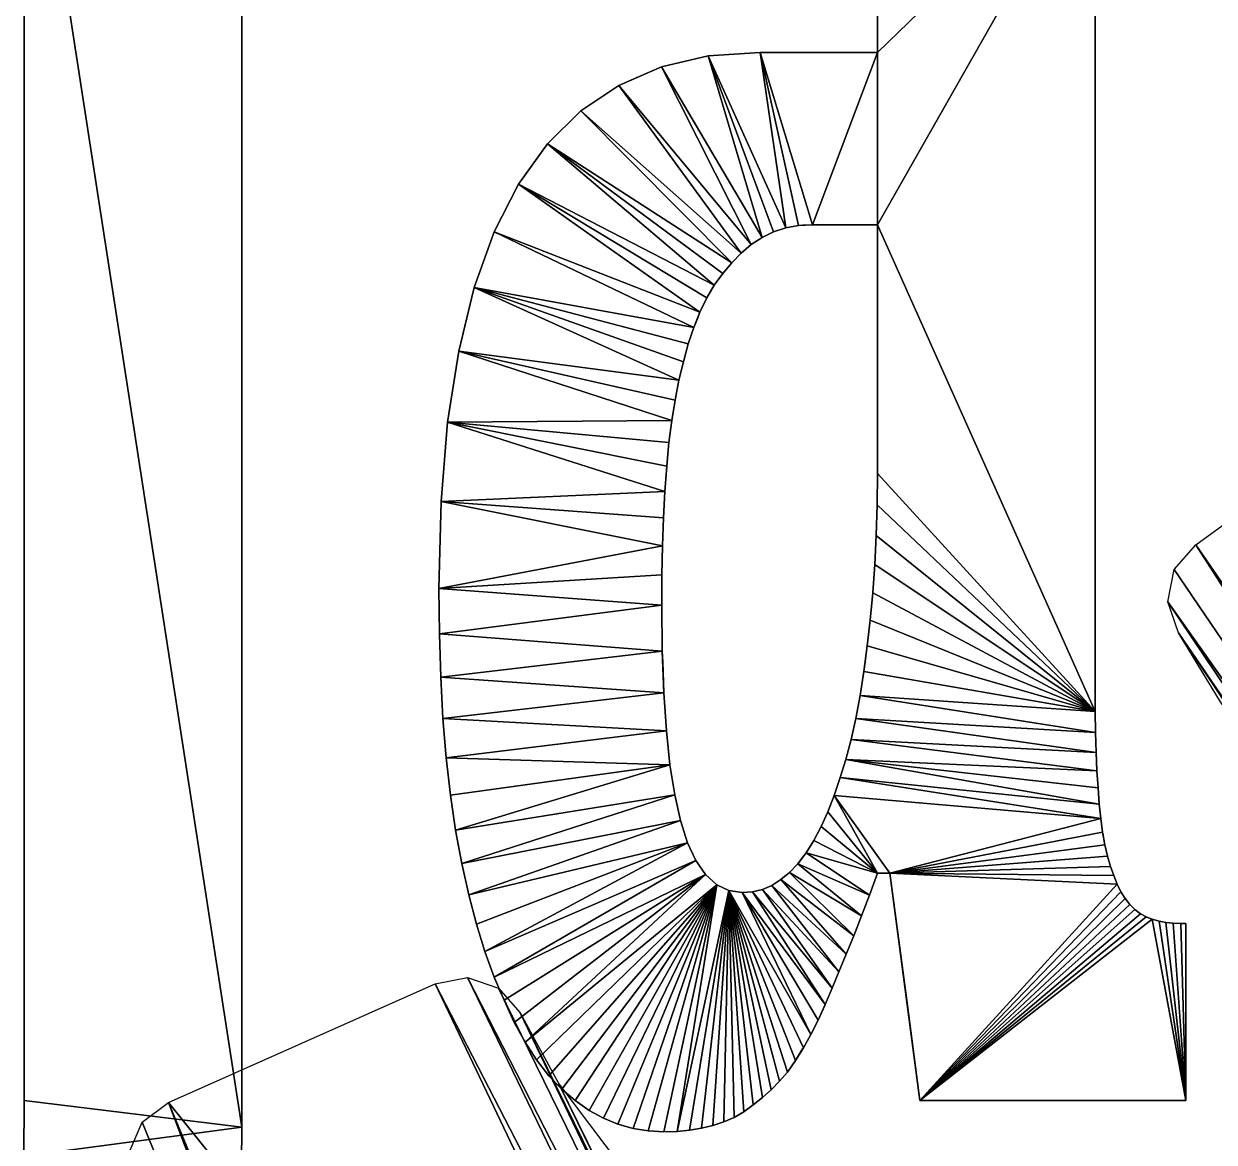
# Model space of a CAD drawing. Header units: inches. Extents: x 62 to 1153, y 3 to 780.
# Drawn here: x 101.636 to 105.18, y 13.421 to 16.751 of the extents above; entities that cross this region are included whole.
import ezdxf

# ---------------------------------------------------------------- set-up
doc = ezdxf.new("R2010")
doc.units = ezdxf.units.IN
doc.header["$MEASUREMENT"] = 0
doc.layers.add('Base', color=3, linetype='Continuous')
doc.layers.add('Main_Gear', color=4, linetype='Continuous')

msp = doc.modelspace()

# ---------------------------------------------------------------- linework, layer by layer
at = {"layer": 'Base'}
for points in [[(102.285, 18.8475, -43), (101.637, 17.6635, -43), (102.285, 13.4655, -43)], [(102.285, 13.4655, -43), (102.285, 13.4655, -44), (102.285, 18.8475, -43)], [(102.285, 18.8475, -44), (102.285, 18.8475, -43), (102.285, 13.4655, -44)], [(101.637, 13.5445, -43), (102.285, 13.4655, -43), (101.637, 17.6635, -43)], [(101.637, 17.6635, -44), (101.637, 13.5445, -43), (101.637, 17.6635, -43)], [(101.637, 17.6635, -44), (101.637, 13.5445, -44), (101.637, 13.5445, -43)], [(104.178, 17.3035, -43), (104.178, 16.6655, -43), (104.826, 17.2935, -43)], [(104.178, 17.3035, -44), (104.178, 16.6655, -44), (104.178, 16.6655, -43)], [(104.178, 16.6655, -43), (104.178, 17.3035, -43), (104.178, 17.3035, -44)], [(104.178, 16.1525, -43), (104.826, 17.2935, -43), (104.178, 16.6655, -43)], [(104.826, 17.2935, -43), (104.178, 16.1525, -43), (104.826, 14.7035, -43)], [(104.826, 17.2935, -44), (104.826, 17.2935, -43), (104.826, 14.7035, -44)], [(104.826, 14.7035, -43), (104.826, 14.7035, -44), (104.826, 17.2935, -43)], [(103.828, 16.6655, -43), (103.674, 16.6555, -43), (103.905, 16.1435, -43)], [(103.674, 16.6555, -44), (103.674, 16.6555, -43), (103.828, 16.6655, -43)], [(103.674, 16.6555, -44), (103.828, 16.6655, -43), (103.828, 16.6655, -44)], [(103.943, 16.1505, -43), (103.828, 16.6655, -43), (103.905, 16.1435, -43)], [(103.828, 16.6655, -43), (103.984, 16.1525, -43), (104.178, 16.6655, -43)], [(103.984, 16.1525, -43), (103.828, 16.6655, -43), (103.943, 16.1505, -43)], [(103.828, 16.6655, -44), (103.828, 16.6655, -43), (104.178, 16.6655, -44)], [(103.828, 16.6655, -43), (104.178, 16.6655, -43), (104.178, 16.6655, -44)], [(104.178, 16.1525, -43), (104.178, 16.6655, -43), (103.984, 16.1525, -43)], [(103.674, 16.6555, -43), (103.535, 16.6225, -43), (103.834, 16.1145, -43)], [(103.535, 16.6225, -44), (103.535, 16.6225, -43), (103.674, 16.6555, -43)], [(103.535, 16.6225, -44), (103.674, 16.6555, -43), (103.674, 16.6555, -44)], [(103.868, 16.1315, -43), (103.905, 16.1435, -43), (103.674, 16.6555, -43)], [(103.834, 16.1145, -43), (103.868, 16.1315, -43), (103.674, 16.6555, -43)], [(103.535, 16.6225, -43), (103.408, 16.5675, -43), (103.802, 16.0935, -43)], [(103.535, 16.6225, -43), (103.443, 16.5826, -44), (103.408, 16.5675, -43)], [(103.535, 16.6225, -43), (103.535, 16.6225, -44), (103.443, 16.5826, -44)], [(103.802, 16.0935, -43), (103.834, 16.1145, -43), (103.535, 16.6225, -43)], [(103.408, 16.5675, -43), (103.295, 16.4915, -43), (103.772, 16.0675, -43)], [(103.295, 16.4915, -44), (103.295, 16.4915, -43), (103.408, 16.5675, -43)], [(103.295, 16.4915, -44), (103.408, 16.5675, -43), (103.408, 16.5675, -44)], [(103.408, 16.5675, -44), (103.408, 16.5675, -43), (103.443, 16.5826, -44)], [(103.772, 16.0675, -43), (103.802, 16.0935, -43), (103.408, 16.5675, -43)], [(103.295, 16.4915, -43), (103.195, 16.3935, -43), (103.744, 16.0395, -43)], [(103.195, 16.3935, -44), (103.195, 16.3935, -43), (103.295, 16.4915, -43)], [(103.195, 16.3935, -44), (103.295, 16.4915, -43), (103.295, 16.4915, -44)], [(103.744, 16.0395, -43), (103.772, 16.0675, -43), (103.295, 16.4915, -43)], [(103.195, 16.3935, -43), (103.109, 16.2735, -43), (103.692, 15.9725, -43)], [(103.195, 16.3935, -44), (103.109, 16.2735, -44), (103.109, 16.2735, -43)], [(103.195, 16.3935, -44), (103.109, 16.2735, -43), (103.195, 16.3935, -43)], [(103.717, 16.0075, -43), (103.744, 16.0395, -43), (103.195, 16.3935, -43)], [(103.692, 15.9725, -43), (103.717, 16.0075, -43), (103.195, 16.3935, -43)], [(103.109, 16.2735, -43), (103.036, 16.1315, -43), (103.649, 15.8925, -43)], [(103.109, 16.2735, -44), (103.036, 16.1315, -44), (103.036, 16.1315, -43)], [(103.109, 16.2735, -44), (103.036, 16.1315, -43), (103.109, 16.2735, -43)], [(103.67, 15.9345, -43), (103.692, 15.9725, -43), (103.109, 16.2735, -43)], [(103.649, 15.8925, -43), (103.67, 15.9345, -43), (103.109, 16.2735, -43)], [(103.036, 16.1315, -43), (102.977, 15.9655, -43), (103.631, 15.8465, -43)], [(103.036, 16.1315, -44), (102.977, 15.9655, -44), (102.977, 15.9655, -43)], [(103.036, 16.1315, -44), (102.977, 15.9655, -43), (103.036, 16.1315, -43)], [(103.631, 15.8465, -43), (103.649, 15.8925, -43), (103.036, 16.1315, -43)], [(103.834, 16.1145, -44), (103.868, 16.1315, -44), (103.868, 16.1315, -43)], [(103.834, 16.1145, -44), (103.868, 16.1315, -43), (103.834, 16.1145, -43)], [(103.868, 16.1315, -44), (103.905, 16.1435, -44), (103.905, 16.1435, -43)], [(103.868, 16.1315, -44), (103.905, 16.1435, -43), (103.868, 16.1315, -43)], [(103.905, 16.1435, -44), (103.943, 16.1505, -44), (103.943, 16.1505, -43)], [(103.905, 16.1435, -44), (103.943, 16.1505, -43), (103.905, 16.1435, -43)], [(103.984, 16.1525, -43), (103.943, 16.1505, -43), (103.955, 16.1511, -44)], [(103.943, 16.1505, -44), (103.955, 16.1511, -44), (103.943, 16.1505, -43)], [(103.955, 16.1511, -44), (103.984, 16.1525, -44), (103.984, 16.1525, -43)], [(103.984, 16.1525, -44), (104.178, 16.1525, -44), (104.178, 16.1525, -43)], [(103.984, 16.1525, -44), (104.178, 16.1525, -43), (103.984, 16.1525, -43)], [(104.178, 15.4115, -43), (104.826, 14.7035, -43), (104.178, 16.1525, -43)], [(104.178, 16.1525, -44), (104.178, 15.4115, -44), (104.178, 15.4115, -43)], [(104.178, 16.1525, -44), (104.178, 15.4115, -43), (104.178, 16.1525, -43)], [(103.772, 16.0675, -44), (103.802, 16.0935, -44), (103.802, 16.0935, -43)], [(103.772, 16.0675, -44), (103.802, 16.0935, -43), (103.772, 16.0675, -43)], [(103.802, 16.0935, -44), (103.834, 16.1145, -44), (103.834, 16.1145, -43)], [(103.802, 16.0935, -44), (103.834, 16.1145, -43), (103.802, 16.0935, -43)], [(103.744, 16.0395, -44), (103.772, 16.0675, -44), (103.772, 16.0675, -43)], [(103.744, 16.0395, -44), (103.772, 16.0675, -43), (103.744, 16.0395, -43)], [(103.744, 16.0395, -44), (103.744, 16.0395, -43), (103.717, 16.0075, -43)], [(103.744, 16.0395, -44), (103.717, 16.0075, -43), (103.717, 16.0075, -44)], [(103.717, 16.0075, -44), (103.717, 16.0075, -43), (103.692, 15.9725, -43)], [(103.717, 16.0075, -44), (103.692, 15.9725, -43), (103.692, 15.9725, -44)], [(102.977, 15.9655, -43), (102.931, 15.7765, -43), (103.586, 15.6895, -43)], [(102.9551, 15.8755, -44), (102.931, 15.7765, -43), (102.977, 15.9655, -43)], [(102.977, 15.9655, -44), (102.9551, 15.8755, -44), (102.977, 15.9655, -43)], [(103.614, 15.7975, -43), (103.631, 15.8465, -43), (102.977, 15.9655, -43)], [(103.6, 15.7445, -43), (103.614, 15.7975, -43), (102.977, 15.9655, -43)], [(103.586, 15.6895, -43), (103.6, 15.7445, -43), (102.977, 15.9655, -43)], [(103.692, 15.9725, -44), (103.692, 15.9725, -43), (103.67, 15.9345, -43)], [(103.692, 15.9725, -44), (103.67, 15.9345, -43), (103.67, 15.9345, -44)], [(103.67, 15.9345, -44), (103.67, 15.9345, -43), (103.649, 15.8925, -43)], [(103.67, 15.9345, -44), (103.649, 15.8925, -43), (103.649, 15.8925, -44)], [(103.649, 15.8925, -43), (103.631, 15.8465, -43), (103.6424, 15.8755, -44)], [(103.649, 15.8925, -44), (103.649, 15.8925, -43), (103.6424, 15.8755, -44)], [(102.9551, 15.8755, -44), (102.931, 15.7765, -44), (102.931, 15.7765, -43)], [(103.631, 15.8465, -44), (103.631, 15.8465, -43), (103.614, 15.7975, -43)], [(103.631, 15.8465, -44), (103.614, 15.7975, -43), (103.614, 15.7975, -44)], [(103.631, 15.8465, -44), (103.6424, 15.8755, -44), (103.631, 15.8465, -43)], [(102.931, 15.7765, -43), (102.898, 15.5645, -43), (103.565, 15.5695, -43)], [(102.931, 15.7765, -44), (102.898, 15.5645, -44), (102.898, 15.5645, -43)], [(102.931, 15.7765, -44), (102.898, 15.5645, -43), (102.931, 15.7765, -43)], [(103.565, 15.5695, -43), (103.575, 15.6305, -43), (102.931, 15.7765, -43)], [(103.575, 15.6305, -43), (103.586, 15.6895, -43), (102.931, 15.7765, -43)], [(103.614, 15.7975, -44), (103.614, 15.7975, -43), (103.6, 15.7445, -43)], [(103.614, 15.7975, -44), (103.6, 15.7445, -43), (103.6, 15.7445, -44)], [(103.6, 15.7445, -44), (103.6, 15.7445, -43), (103.586, 15.6895, -43)], [(103.6, 15.7445, -44), (103.586, 15.6895, -43), (103.586, 15.6895, -44)], [(103.586, 15.6895, -44), (103.586, 15.6895, -43), (103.575, 15.6305, -43)], [(103.586, 15.6895, -44), (103.575, 15.6305, -43), (103.575, 15.6305, -44)], [(103.575, 15.6305, -44), (103.575, 15.6305, -43), (103.565, 15.5695, -43)], [(103.575, 15.6305, -44), (103.565, 15.5695, -43), (103.565, 15.5695, -44)], [(102.898, 15.5645, -43), (102.879, 15.3285, -43), (103.545, 15.3585, -43)], [(102.898, 15.5645, -44), (102.879, 15.3285, -44), (102.879, 15.3285, -43)], [(102.898, 15.5645, -44), (102.879, 15.3285, -43), (102.898, 15.5645, -43)], [(103.557, 15.5045, -43), (103.565, 15.5695, -43), (102.898, 15.5645, -43)], [(103.551, 15.4335, -43), (103.557, 15.5045, -43), (102.898, 15.5645, -43)], [(103.545, 15.3585, -43), (103.551, 15.4335, -43), (102.898, 15.5645, -43)], [(103.565, 15.5695, -44), (103.565, 15.5695, -43), (103.557, 15.5045, -43)], [(103.565, 15.5695, -44), (103.557, 15.5045, -43), (103.557, 15.5045, -44)], [(103.557, 15.5045, -44), (103.557, 15.5045, -43), (103.551, 15.4335, -43)], [(103.557, 15.5045, -44), (103.551, 15.4335, -43), (103.551, 15.4335, -44)], [(103.551, 15.4335, -44), (103.551, 15.4335, -43), (103.545, 15.3585, -43)], [(103.551, 15.4335, -44), (103.545, 15.3585, -43), (103.545, 15.3585, -44)], [(104.177, 15.3185, -43), (104.826, 14.7035, -43), (104.178, 15.4115, -43)], [(104.178, 15.4115, -44), (104.177, 15.3185, -44), (104.177, 15.3185, -43)], [(104.178, 15.4115, -44), (104.177, 15.3185, -43), (104.178, 15.4115, -43)], [(103.541, 15.2795, -43), (103.545, 15.3585, -43), (102.879, 15.3285, -43)], [(103.545, 15.3585, -44), (103.545, 15.3585, -43), (103.541, 15.2795, -43)], [(103.545, 15.3585, -44), (103.541, 15.2795, -43), (103.541, 15.2795, -44)], [(102.879, 15.3285, -43), (102.872, 15.0695, -43), (103.538, 15.1965, -43)], [(102.879, 15.3285, -44), (102.872, 15.0695, -44), (102.872, 15.0695, -43)], [(102.879, 15.3285, -44), (102.872, 15.0695, -43), (102.879, 15.3285, -43)], [(103.538, 15.1965, -43), (103.541, 15.2795, -43), (102.879, 15.3285, -43)], [(104.177, 15.3185, -43), (104.174, 15.2275, -43), (104.826, 14.7035, -43)], [(104.177, 15.3185, -44), (104.174, 15.2275, -44), (104.174, 15.2275, -43)], [(104.177, 15.3185, -44), (104.174, 15.2275, -43), (104.177, 15.3185, -43)], [(103.541, 15.2795, -44), (103.541, 15.2795, -43), (103.538, 15.1965, -43)], [(103.541, 15.2795, -44), (103.538, 15.1965, -43), (103.538, 15.1965, -44)], [(104.174, 15.2275, -43), (104.17, 15.1405, -43), (104.826, 14.7035, -43)], [(104.174, 15.2275, -44), (104.17, 15.1405, -44), (104.17, 15.1405, -43)], [(104.174, 15.2275, -44), (104.17, 15.1405, -43), (104.174, 15.2275, -43)], [(103.536, 15.1105, -43), (103.538, 15.1965, -43), (102.872, 15.0695, -43)], [(103.538, 15.1965, -44), (103.538, 15.1965, -43), (103.536, 15.1105, -43)], [(103.538, 15.1965, -44), (103.536, 15.1105, -43), (103.536, 15.1105, -44)], [(104.17, 15.1405, -43), (104.164, 15.0565, -43), (104.826, 14.7035, -43)], [(104.17, 15.1405, -44), (104.164, 15.0565, -44), (104.164, 15.0565, -43)], [(104.17, 15.1405, -44), (104.164, 15.0565, -43), (104.17, 15.1405, -43)], [(103.536, 15.0195, -43), (103.536, 15.1105, -43), (102.872, 15.0695, -43)], [(103.536, 15.1105, -43), (103.536, 15.0195, -43), (103.536, 15.0195, -44)], [(103.536, 15.1105, -43), (103.536, 15.0195, -44), (103.536, 15.1105, -44)], [(102.872, 15.0695, -43), (102.874, 14.9345, -43), (103.536, 15.0195, -43)], [(102.872, 15.0695, -44), (102.874, 14.9345, -44), (102.874, 14.9345, -43)], [(102.872, 15.0695, -44), (102.874, 14.9345, -43), (102.872, 15.0695, -43)], [(104.164, 15.0565, -43), (104.156, 14.9755, -43), (104.826, 14.7035, -43)], [(104.164, 15.0565, -44), (104.156, 14.9755, -44), (104.156, 14.9755, -43)], [(104.164, 15.0565, -44), (104.156, 14.9755, -43), (104.164, 15.0565, -43)], [(103.537, 14.8825, -43), (103.536, 15.0195, -43), (102.874, 14.9345, -43)], [(103.536, 15.0195, -44), (103.536, 15.0195, -43), (103.537, 14.8825, -43)], [(103.536, 15.0195, -44), (103.537, 14.8825, -43), (103.537, 14.8825, -44)], [(104.156, 14.9755, -43), (104.147, 14.8985, -43), (104.826, 14.7035, -43)], [(104.156, 14.9755, -44), (104.147, 14.8985, -44), (104.147, 14.8985, -43)], [(104.156, 14.9755, -44), (104.147, 14.8985, -43), (104.156, 14.9755, -43)], [(102.874, 14.9345, -43), (102.878, 14.8055, -43), (103.537, 14.8825, -43)], [(102.874, 14.9345, -44), (102.878, 14.8055, -44), (102.878, 14.8055, -43)], [(102.874, 14.9345, -44), (102.878, 14.8055, -43), (102.874, 14.9345, -43)], [(104.147, 14.8985, -43), (104.137, 14.8225, -43), (104.826, 14.7035, -43)], [(104.137, 14.8225, -43), (104.147, 14.8985, -43), (104.1408, 14.8515, -44)], [(104.147, 14.8985, -44), (104.1408, 14.8515, -44), (104.147, 14.8985, -43)], [(103.542, 14.7585, -43), (103.537, 14.8825, -43), (102.878, 14.8055, -43)], [(103.537, 14.8825, -44), (103.537, 14.8825, -43), (103.5383, 14.8515, -44)], [(103.537, 14.8825, -43), (103.542, 14.7585, -43), (103.5383, 14.8515, -44)], [(103.542, 14.7585, -44), (103.5383, 14.8515, -44), (103.542, 14.7585, -43)], [(104.1408, 14.8515, -44), (104.137, 14.8225, -44), (104.137, 14.8225, -43)], [(104.137, 14.8225, -43), (104.126, 14.7505, -43), (104.826, 14.7035, -43)], [(104.137, 14.8225, -44), (104.126, 14.7505, -44), (104.126, 14.7505, -43)], [(104.137, 14.8225, -44), (104.126, 14.7505, -43), (104.137, 14.8225, -43)], [(102.884, 14.6825, -43), (103.542, 14.7585, -43), (102.878, 14.8055, -43)], [(102.878, 14.8055, -44), (102.884, 14.6825, -44), (102.884, 14.6825, -43)], [(102.878, 14.8055, -44), (102.884, 14.6825, -43), (102.878, 14.8055, -43)], [(103.542, 14.7585, -43), (102.884, 14.6825, -43), (103.55, 14.6455, -43)], [(103.542, 14.7585, -44), (103.542, 14.7585, -43), (103.55, 14.6455, -43)], [(103.542, 14.7585, -44), (103.55, 14.6455, -43), (103.55, 14.6455, -44)], [(104.126, 14.7505, -43), (104.113, 14.6825, -43), (104.827, 14.6405, -43)], [(104.126, 14.7505, -44), (104.113, 14.6825, -44), (104.113, 14.6825, -43)], [(104.126, 14.7505, -44), (104.113, 14.6825, -43), (104.126, 14.7505, -43)], [(104.827, 14.6405, -43), (104.826, 14.7035, -43), (104.126, 14.7505, -43)], [(102.894, 14.5655, -43), (103.55, 14.6455, -43), (102.884, 14.6825, -43)], [(102.884, 14.6825, -44), (102.894, 14.5655, -44), (102.894, 14.5655, -43)], [(102.884, 14.6825, -44), (102.894, 14.5655, -43), (102.884, 14.6825, -43)], [(104.113, 14.6825, -43), (104.099, 14.6195, -43), (104.829, 14.5815, -43)], [(104.113, 14.6825, -44), (104.099, 14.6195, -44), (104.099, 14.6195, -43)], [(104.113, 14.6825, -44), (104.099, 14.6195, -43), (104.113, 14.6825, -43)], [(104.829, 14.5815, -43), (104.827, 14.6405, -43), (104.113, 14.6825, -43)], [(104.826, 14.7035, -44), (104.826, 14.7035, -43), (104.827, 14.6405, -43)], [(104.826, 14.7035, -44), (104.827, 14.6405, -43), (104.827, 14.6405, -44)], [(103.55, 14.6455, -43), (102.894, 14.5655, -43), (103.56, 14.5445, -43)], [(103.55, 14.6455, -44), (103.55, 14.6455, -43), (103.56, 14.5445, -43)], [(103.55, 14.6455, -44), (103.56, 14.5445, -43), (103.56, 14.5445, -44)], [(104.827, 14.6405, -44), (104.827, 14.6405, -43), (104.829, 14.5815, -43)], [(104.827, 14.6405, -44), (104.829, 14.5815, -43), (104.829, 14.5815, -44)], [(104.099, 14.6195, -43), (104.084, 14.5605, -43), (104.831, 14.5265, -43)], [(104.099, 14.6195, -44), (104.084, 14.5605, -44), (104.084, 14.5605, -43)], [(104.099, 14.6195, -44), (104.084, 14.5605, -43), (104.099, 14.6195, -43)], [(104.831, 14.5265, -43), (104.829, 14.5815, -43), (104.099, 14.6195, -43)], [(104.831, 14.5265, -43), (104.8299, 14.5576, -44), (104.829, 14.5815, -43)], [(104.829, 14.5815, -44), (104.829, 14.5815, -43), (104.8299, 14.5576, -44)], [(102.906, 14.4545, -43), (103.56, 14.5445, -43), (102.894, 14.5655, -43)], [(102.894, 14.5655, -44), (102.906, 14.4545, -44), (102.906, 14.4545, -43)], [(102.894, 14.5655, -44), (102.906, 14.4545, -43), (102.894, 14.5655, -43)], [(102.921, 14.3495, -43), (103.56, 14.5445, -43), (102.906, 14.4545, -43)], [(103.574, 14.4555, -43), (103.56, 14.5445, -43), (102.921, 14.3495, -43)], [(103.56, 14.5445, -44), (103.56, 14.5445, -43), (103.574, 14.4555, -43)], [(103.56, 14.5445, -44), (103.574, 14.4555, -43), (103.574, 14.4555, -44)], [(104.084, 14.5605, -43), (104.067, 14.5065, -43), (104.838, 14.4275, -43)], [(104.084, 14.5605, -44), (104.067, 14.5065, -44), (104.067, 14.5065, -43)], [(104.084, 14.5605, -44), (104.067, 14.5065, -43), (104.084, 14.5605, -43)], [(104.835, 14.4755, -43), (104.831, 14.5265, -43), (104.084, 14.5605, -43)], [(104.838, 14.4275, -43), (104.835, 14.4755, -43), (104.084, 14.5605, -43)], [(104.831, 14.5265, -43), (104.831, 14.5265, -44), (104.8299, 14.5576, -44)], [(104.067, 14.5065, -43), (104.049, 14.4535, -43), (104.843, 14.3845, -43)], [(104.067, 14.5065, -44), (104.049, 14.4535, -44), (104.049, 14.4535, -43)], [(104.067, 14.5065, -44), (104.049, 14.4535, -43), (104.067, 14.5065, -43)], [(104.843, 14.3845, -43), (104.838, 14.4275, -43), (104.067, 14.5065, -43)], [(104.831, 14.5265, -44), (104.831, 14.5265, -43), (104.835, 14.4755, -43)], [(104.831, 14.5265, -44), (104.835, 14.4755, -43), (104.835, 14.4755, -44)], [(104.835, 14.4755, -44), (104.835, 14.4755, -43), (104.838, 14.4275, -43)], [(104.835, 14.4755, -44), (104.838, 14.4275, -43), (104.838, 14.4275, -44)], [(102.906, 14.4545, -44), (102.921, 14.3495, -44), (102.921, 14.3495, -43)], [(102.906, 14.4545, -44), (102.921, 14.3495, -43), (102.906, 14.4545, -43)], [(102.921, 14.3495, -43), (102.94, 14.2505, -43), (103.574, 14.4555, -43)], [(103.591, 14.3785, -43), (103.574, 14.4555, -43), (102.94, 14.2505, -43)], [(103.574, 14.4555, -44), (103.574, 14.4555, -43), (103.591, 14.3785, -43)], [(103.574, 14.4555, -44), (103.591, 14.3785, -43), (103.591, 14.3785, -44)], [(104.049, 14.4535, -43), (104.03, 14.4045, -43), (104.178, 14.2215, -43)], [(104.049, 14.4535, -44), (104.03, 14.4045, -44), (104.03, 14.4045, -43)], [(104.049, 14.4535, -44), (104.03, 14.4045, -43), (104.049, 14.4535, -43)], [(104.178, 14.2215, -43), (104.215, 14.2215, -43), (104.049, 14.4535, -43)], [(104.049, 14.4535, -43), (104.215, 14.2215, -43), (104.843, 14.3845, -43)], [(104.838, 14.4275, -44), (104.838, 14.4275, -43), (104.843, 14.3845, -43)], [(104.838, 14.4275, -44), (104.843, 14.3845, -43), (104.843, 14.3845, -44)], [(104.03, 14.4045, -43), (104.01, 14.3605, -43), (104.178, 14.2215, -43)], [(104.03, 14.4045, -44), (104.01, 14.3605, -44), (104.01, 14.3605, -43)], [(104.03, 14.4045, -44), (104.01, 14.3605, -43), (104.03, 14.4045, -43)], [(102.94, 14.2505, -43), (102.961, 14.1575, -43), (103.591, 14.3785, -43)], [(103.612, 14.3125, -43), (103.591, 14.3785, -43), (102.961, 14.1575, -43)], [(103.591, 14.3785, -43), (103.612, 14.3125, -43), (103.612, 14.3125, -44)], [(103.591, 14.3785, -43), (103.612, 14.3125, -44), (103.591, 14.3785, -44)], [(104.01, 14.3605, -43), (103.988, 14.3195, -43), (104.178, 14.2215, -43)], [(103.9988, 14.3395, -44), (103.988, 14.3195, -43), (104.01, 14.3605, -43)], [(104.01, 14.3605, -44), (103.9988, 14.3395, -44), (104.01, 14.3605, -43)], [(104.848, 14.3435, -43), (104.843, 14.3845, -43), (104.215, 14.2215, -43)], [(104.843, 14.3845, -44), (104.843, 14.3845, -43), (104.848, 14.3435, -43)], [(104.843, 14.3845, -44), (104.848, 14.3435, -43), (104.848, 14.3435, -44)], [(102.921, 14.3495, -44), (102.931, 14.2974, -44), (102.921, 14.3495, -43)], [(102.931, 14.2974, -44), (102.94, 14.2505, -43), (102.921, 14.3495, -43)], [(103.988, 14.3195, -43), (103.965, 14.2825, -43), (104.178, 14.2215, -43)], [(103.988, 14.3195, -44), (103.965, 14.2825, -44), (103.965, 14.2825, -43)], [(103.988, 14.3195, -44), (103.965, 14.2825, -43), (103.988, 14.3195, -43)], [(103.9988, 14.3395, -44), (103.988, 14.3195, -44), (103.988, 14.3195, -43)], [(104.855, 14.3065, -43), (104.848, 14.3435, -43), (104.215, 14.2215, -43)], [(104.848, 14.3435, -44), (104.848, 14.3435, -43), (104.8488, 14.3395, -44)], [(104.848, 14.3435, -43), (104.855, 14.3065, -43), (104.8488, 14.3395, -44)], [(104.855, 14.3065, -44), (104.8488, 14.3395, -44), (104.855, 14.3065, -43)], [(102.931, 14.2974, -44), (102.94, 14.2505, -44), (102.94, 14.2505, -43)], [(102.961, 14.1575, -43), (102.984, 14.0695, -43), (103.612, 14.3125, -43)], [(102.984, 14.0695, -43), (103.009, 13.9885, -43), (103.612, 14.3125, -43)], [(103.637, 14.2595, -43), (103.612, 14.3125, -43), (103.009, 13.9885, -43)], [(103.612, 14.3125, -44), (103.612, 14.3125, -43), (103.637, 14.2595, -43)], [(103.612, 14.3125, -44), (103.637, 14.2595, -43), (103.637, 14.2595, -44)], [(104.863, 14.2725, -43), (104.855, 14.3065, -43), (104.215, 14.2215, -43)], [(104.855, 14.3065, -44), (104.855, 14.3065, -43), (104.863, 14.2725, -43)], [(104.855, 14.3065, -44), (104.863, 14.2725, -43), (104.863, 14.2725, -44)], [(102.94, 14.2505, -44), (102.961, 14.1575, -44), (102.961, 14.1575, -43)], [(102.94, 14.2505, -44), (102.961, 14.1575, -43), (102.94, 14.2505, -43)], [(103.009, 13.9885, -43), (103.036, 13.9125, -43), (103.637, 14.2595, -43)], [(103.666, 14.2175, -43), (103.637, 14.2595, -43), (103.036, 13.9125, -43)], [(103.637, 14.2595, -44), (103.637, 14.2595, -43), (103.666, 14.2175, -43)], [(103.637, 14.2595, -44), (103.666, 14.2175, -43), (103.666, 14.2175, -44)], [(103.941, 14.2495, -43), (103.916, 14.2235, -43), (104.13, 14.0945, -43)], [(103.941, 14.2495, -44), (103.916, 14.2235, -44), (103.916, 14.2235, -43)], [(103.941, 14.2495, -44), (103.916, 14.2235, -43), (103.941, 14.2495, -43)], [(103.965, 14.2825, -43), (103.941, 14.2495, -43), (104.154, 14.1565, -43)], [(103.941, 14.2495, -43), (103.965, 14.2825, -43), (103.955, 14.2687, -44)], [(103.955, 14.2687, -44), (103.941, 14.2495, -44), (103.941, 14.2495, -43)], [(104.13, 14.0945, -43), (104.154, 14.1565, -43), (103.941, 14.2495, -43)], [(103.965, 14.2825, -44), (103.955, 14.2687, -44), (103.965, 14.2825, -43)], [(104.154, 14.1565, -43), (104.178, 14.2215, -43), (103.965, 14.2825, -43)], [(104.872, 14.2415, -43), (104.863, 14.2725, -43), (104.215, 14.2215, -43)], [(104.863, 14.2725, -44), (104.863, 14.2725, -43), (104.872, 14.2415, -43)], [(104.863, 14.2725, -44), (104.872, 14.2415, -43), (104.872, 14.2415, -44)], [(103.036, 13.9125, -43), (103.066, 13.8435, -43), (103.666, 14.2175, -43)], [(103.066, 13.8435, -43), (103.096, 13.7775, -43), (103.666, 14.2175, -43)], [(103.096, 13.7775, -43), (103.129, 13.7185, -43), (103.666, 14.2175, -43)], [(103.699, 14.1875, -43), (103.666, 14.2175, -43), (103.129, 13.7185, -43)], [(103.666, 14.2175, -44), (103.666, 14.2175, -43), (103.699, 14.1875, -43)], [(103.666, 14.2175, -44), (103.699, 14.1875, -43), (103.699, 14.1875, -44)], [(103.916, 14.2235, -43), (103.89, 14.2025, -43), (104.107, 14.0355, -43)], [(103.89, 14.2025, -44), (103.89, 14.2025, -43), (103.916, 14.2235, -43)], [(103.89, 14.2025, -44), (103.916, 14.2235, -43), (103.916, 14.2235, -44)], [(104.107, 14.0355, -43), (104.13, 14.0945, -43), (103.916, 14.2235, -43)], [(104.178, 14.2215, -44), (104.178, 14.2215, -43), (104.154, 14.1565, -43)], [(104.178, 14.2215, -44), (104.154, 14.1565, -43), (104.154, 14.1565, -44)], [(104.178, 14.2215, -44), (104.215, 14.2215, -44), (104.215, 14.2215, -43)], [(104.178, 14.2215, -43), (104.178, 14.2215, -44), (104.215, 14.2215, -43)], [(104.881, 14.2145, -43), (104.872, 14.2415, -43), (104.215, 14.2215, -43)], [(104.891, 14.1895, -43), (104.881, 14.2145, -43), (104.215, 14.2215, -43)], [(104.215, 14.2215, -43), (104.304, 13.5445, -43), (104.891, 14.1895, -43)], [(104.215, 14.2215, -44), (104.2668, 13.8275, -44), (104.215, 14.2215, -43)], [(104.2668, 13.8275, -44), (104.304, 13.5445, -43), (104.215, 14.2215, -43)], [(104.872, 14.2415, -44), (104.872, 14.2415, -43), (104.881, 14.2145, -43)], [(104.872, 14.2415, -44), (104.881, 14.2145, -43), (104.881, 14.2145, -44)], [(104.881, 14.2145, -44), (104.881, 14.2145, -43), (104.891, 14.1895, -43)], [(104.881, 14.2145, -44), (104.891, 14.1895, -43), (104.891, 14.1895, -44)], [(103.129, 13.7185, -43), (103.163, 13.6655, -43), (103.699, 14.1875, -43)], [(103.163, 13.6655, -43), (103.199, 13.6185, -43), (103.699, 14.1875, -43)], [(103.238, 13.5785, -43), (103.699, 14.1875, -43), (103.199, 13.6185, -43)], [(103.278, 13.5445, -43), (103.699, 14.1875, -43), (103.238, 13.5785, -43)], [(103.319, 13.5155, -43), (103.699, 14.1875, -43), (103.278, 13.5445, -43)], [(103.362, 13.4925, -43), (103.699, 14.1875, -43), (103.319, 13.5155, -43)], [(103.405, 13.4745, -43), (103.699, 14.1875, -43), (103.362, 13.4925, -43)], [(103.45, 13.4615, -43), (103.699, 14.1875, -43), (103.405, 13.4745, -43)], [(103.495, 13.4545, -43), (103.699, 14.1875, -43), (103.45, 13.4615, -43)], [(103.542, 13.4515, -43), (103.699, 14.1875, -43), (103.495, 13.4545, -43)], [(103.581, 13.4525, -43), (103.699, 14.1875, -43), (103.542, 13.4515, -43)], [(103.699, 14.1875, -43), (103.581, 13.4525, -43), (103.735, 14.1705, -43)], [(103.699, 14.1875, -44), (103.699, 14.1875, -43), (103.735, 14.1705, -43)], [(103.699, 14.1875, -44), (103.735, 14.1705, -43), (103.735, 14.1705, -44)], [(103.863, 14.1855, -43), (103.835, 14.1735, -43), (104.063, 13.9285, -43)], [(103.835, 14.1735, -44), (103.835, 14.1735, -43), (103.863, 14.1855, -43)], [(103.835, 14.1735, -44), (103.863, 14.1855, -43), (103.863, 14.1855, -44)], [(103.89, 14.2025, -43), (103.863, 14.1855, -43), (104.085, 13.9805, -43)], [(103.863, 14.1855, -44), (103.863, 14.1855, -43), (103.89, 14.2025, -43)], [(103.863, 14.1855, -44), (103.89, 14.2025, -43), (103.89, 14.2025, -44)], [(104.063, 13.9285, -43), (104.085, 13.9805, -43), (103.863, 14.1855, -43)], [(104.085, 13.9805, -43), (104.107, 14.0355, -43), (103.89, 14.2025, -43)], [(104.902, 14.1665, -43), (104.891, 14.1895, -43), (104.304, 13.5445, -43)], [(104.891, 14.1895, -44), (104.891, 14.1895, -43), (104.902, 14.1665, -43)], [(104.891, 14.1895, -44), (104.902, 14.1665, -43), (104.902, 14.1665, -44)], [(102.961, 14.1575, -44), (102.984, 14.0695, -44), (102.984, 14.0695, -43)], [(102.961, 14.1575, -44), (102.984, 14.0695, -43), (102.961, 14.1575, -43)], [(103.618, 13.4565, -43), (103.735, 14.1705, -43), (103.581, 13.4525, -43)], [(103.654, 13.4625, -43), (103.735, 14.1705, -43), (103.618, 13.4565, -43)], [(103.688, 13.4705, -43), (103.735, 14.1705, -43), (103.654, 13.4625, -43)], [(103.72, 13.4815, -43), (103.735, 14.1705, -43), (103.688, 13.4705, -43)], [(103.751, 13.4945, -43), (103.735, 14.1705, -43), (103.72, 13.4815, -43)], [(103.808, 13.5315, -43), (103.835, 13.5535, -43), (103.735, 14.1705, -43)], [(103.751, 13.4945, -43), (103.78, 13.5115, -43), (103.735, 14.1705, -43)], [(103.78, 13.5115, -43), (103.808, 13.5315, -43), (103.735, 14.1705, -43)], [(103.835, 13.5535, -43), (103.861, 13.5765, -43), (103.735, 14.1705, -43)], [(103.861, 13.5765, -43), (103.886, 13.6025, -43), (103.735, 14.1705, -43)], [(103.886, 13.6025, -43), (103.91, 13.6295, -43), (103.735, 14.1705, -43)], [(103.91, 13.6295, -43), (103.934, 13.6645, -43), (103.735, 14.1705, -43)], [(103.934, 13.6645, -43), (103.957, 13.7015, -43), (103.735, 14.1705, -43)], [(103.775, 14.1645, -43), (103.735, 14.1705, -43), (103.979, 13.7415, -43)], [(103.957, 13.7015, -43), (103.979, 13.7415, -43), (103.735, 14.1705, -43)], [(103.735, 14.1705, -44), (103.735, 14.1705, -43), (103.775, 14.1645, -43)], [(103.735, 14.1705, -44), (103.775, 14.1645, -43), (103.775, 14.1645, -44)], [(103.806, 14.1665, -43), (103.775, 14.1645, -43), (104.022, 13.8305, -43)], [(103.775, 14.1645, -44), (103.775, 14.1645, -43), (103.806, 14.1665, -43)], [(103.775, 14.1645, -44), (103.806, 14.1665, -43), (103.806, 14.1665, -44)], [(104.001, 13.7845, -43), (104.022, 13.8305, -43), (103.775, 14.1645, -43)], [(103.979, 13.7415, -43), (104.001, 13.7845, -43), (103.775, 14.1645, -43)], [(103.835, 14.1735, -43), (103.806, 14.1665, -43), (104.043, 13.8795, -43)], [(103.806, 14.1665, -44), (103.806, 14.1665, -43), (103.835, 14.1735, -43)], [(103.806, 14.1665, -44), (103.835, 14.1735, -43), (103.835, 14.1735, -44)], [(104.022, 13.8305, -43), (104.043, 13.8795, -43), (103.806, 14.1665, -43)], [(104.043, 13.8795, -43), (104.063, 13.9285, -43), (103.835, 14.1735, -43)], [(104.154, 14.1565, -44), (104.154, 14.1565, -43), (104.13, 14.0945, -43)], [(104.154, 14.1565, -44), (104.13, 14.0945, -43), (104.13, 14.0945, -44)], [(104.915, 14.1465, -43), (104.902, 14.1665, -43), (104.304, 13.5445, -43)], [(104.929, 14.1285, -43), (104.915, 14.1465, -43), (104.304, 13.5445, -43)], [(104.902, 14.1665, -44), (104.902, 14.1665, -43), (104.915, 14.1465, -43)], [(104.902, 14.1665, -44), (104.915, 14.1465, -43), (104.915, 14.1465, -44)], [(104.915, 14.1465, -44), (104.915, 14.1465, -43), (104.929, 14.1285, -43)], [(104.915, 14.1465, -44), (104.929, 14.1285, -43), (104.929, 14.1285, -44)], [(104.944, 14.1135, -43), (104.929, 14.1285, -43), (104.304, 13.5445, -43)], [(104.961, 14.1005, -43), (104.944, 14.1135, -43), (104.304, 13.5445, -43)], [(104.929, 14.1285, -44), (104.929, 14.1285, -43), (104.944, 14.1135, -43)], [(104.929, 14.1285, -44), (104.944, 14.1135, -43), (104.944, 14.1135, -44)], [(104.944, 14.1135, -44), (104.944, 14.1135, -43), (104.961, 14.1005, -43)], [(104.944, 14.1135, -44), (104.961, 14.1005, -43), (104.961, 14.1005, -44)], [(104.107, 14.0355, -43), (104.114, 14.0533, -44), (104.13, 14.0945, -43)], [(104.13, 14.0945, -44), (104.13, 14.0945, -43), (104.114, 14.0533, -44)], [(104.978, 14.0915, -43), (104.961, 14.1005, -43), (104.304, 13.5445, -43)], [(104.996, 14.0845, -43), (104.978, 14.0915, -43), (104.304, 13.5445, -43)], [(105.096, 13.5445, -43), (104.996, 14.0845, -43), (104.304, 13.5445, -43)], [(104.961, 14.1005, -44), (104.961, 14.1005, -43), (104.978, 14.0915, -43)], [(104.961, 14.1005, -44), (104.978, 14.0915, -43), (104.978, 14.0915, -44)], [(104.978, 14.0915, -43), (104.996, 14.0845, -43), (104.979, 14.0911, -44)], [(104.978, 14.0915, -44), (104.978, 14.0915, -43), (104.979, 14.0911, -44)], [(104.996, 14.0845, -44), (104.979, 14.0911, -44), (104.996, 14.0845, -43)], [(104.996, 14.0845, -43), (105.096, 13.5445, -43), (105.016, 14.0785, -43)], [(104.996, 14.0845, -44), (104.996, 14.0845, -43), (105.016, 14.0785, -44)], [(105.016, 14.0785, -43), (105.016, 14.0785, -44), (104.996, 14.0845, -43)], [(105.036, 14.0745, -43), (105.016, 14.0785, -43), (105.096, 13.5445, -43)], [(105.016, 14.0785, -44), (105.016, 14.0785, -43), (105.036, 14.0745, -43)], [(105.036, 14.0745, -43), (105.036, 14.0745, -44), (105.016, 14.0785, -44)], [(105.058, 14.0725, -43), (105.036, 14.0745, -43), (105.096, 13.5445, -43)], [(105.058, 14.0725, -44), (105.036, 14.0745, -44), (105.058, 14.0725, -43)], [(105.036, 14.0745, -43), (105.058, 14.0725, -43), (105.036, 14.0745, -44)], [(105.081, 14.0715, -43), (105.058, 14.0725, -43), (105.096, 13.5445, -43)], [(105.058, 14.0725, -44), (105.058, 14.0725, -43), (105.081, 14.0715, -43)], [(105.058, 14.0725, -44), (105.081, 14.0715, -43), (105.081, 14.0715, -44)], [(105.096, 13.5445, -43), (105.096, 14.0715, -43), (105.081, 14.0715, -43)], [(105.096, 14.0715, -44), (105.081, 14.0715, -43), (105.096, 14.0715, -43)], [(105.081, 14.0715, -44), (105.081, 14.0715, -43), (105.096, 14.0715, -44)], [(105.096, 14.0715, -43), (105.096, 13.5445, -44), (105.096, 14.0715, -44)], [(105.096, 13.5445, -44), (105.096, 14.0715, -43), (105.096, 13.5445, -43)], [(102.984, 14.0695, -44), (103.009, 13.9885, -44), (103.009, 13.9885, -43)], [(102.984, 14.0695, -44), (103.009, 13.9885, -43), (102.984, 14.0695, -43)], [(104.107, 14.0355, -44), (104.107, 14.0355, -43), (104.085, 13.9805, -43)], [(104.107, 14.0355, -44), (104.085, 13.9805, -43), (104.085, 13.9805, -44)], [(104.107, 14.0355, -43), (104.107, 14.0355, -44), (104.114, 14.0533, -44)], [(103.009, 13.9885, -44), (103.036, 13.9125, -44), (103.036, 13.9125, -43)], [(103.009, 13.9885, -44), (103.036, 13.9125, -43), (103.009, 13.9885, -43)], [(104.085, 13.9805, -44), (104.085, 13.9805, -43), (104.063, 13.9285, -43)], [(104.085, 13.9805, -44), (104.063, 13.9285, -43), (104.063, 13.9285, -44)], [(103.036, 13.9125, -44), (103.066, 13.8435, -44), (103.066, 13.8435, -43)], [(103.036, 13.9125, -44), (103.066, 13.8435, -43), (103.036, 13.9125, -43)], [(104.063, 13.9285, -44), (104.063, 13.9285, -43), (104.043, 13.8795, -43)], [(104.063, 13.9285, -44), (104.043, 13.8795, -43), (104.043, 13.8795, -44)], [(104.043, 13.8795, -44), (104.043, 13.8795, -43), (104.022, 13.8305, -43)], [(104.043, 13.8795, -44), (104.022, 13.8305, -43), (104.022, 13.8305, -44)], [(103.096, 13.7775, -43), (103.066, 13.8435, -43), (103.0733, 13.8275, -44)], [(103.066, 13.8435, -44), (103.0733, 13.8275, -44), (103.066, 13.8435, -43)], [(103.0733, 13.8275, -44), (103.096, 13.7775, -44), (103.096, 13.7775, -43)], [(104.022, 13.8305, -43), (104.001, 13.7845, -43), (104.0207, 13.8275, -44)], [(104.001, 13.7845, -44), (104.0207, 13.8275, -44), (104.001, 13.7845, -43)], [(104.022, 13.8305, -44), (104.022, 13.8305, -43), (104.0207, 13.8275, -44)], [(104.2668, 13.8275, -44), (104.304, 13.5445, -44), (104.304, 13.5445, -43)], [(103.096, 13.7775, -44), (103.129, 13.7185, -44), (103.129, 13.7185, -43)], [(103.096, 13.7775, -44), (103.129, 13.7185, -43), (103.096, 13.7775, -43)], [(104.001, 13.7845, -44), (104.001, 13.7845, -43), (103.979, 13.7415, -43)], [(104.001, 13.7845, -44), (103.979, 13.7415, -43), (103.979, 13.7415, -44)], [(103.129, 13.7185, -44), (103.163, 13.6655, -44), (103.163, 13.6655, -43)], [(103.129, 13.7185, -44), (103.163, 13.6655, -43), (103.129, 13.7185, -43)], [(103.979, 13.7415, -44), (103.979, 13.7415, -43), (103.957, 13.7015, -43)], [(103.979, 13.7415, -44), (103.957, 13.7015, -43), (103.957, 13.7015, -44)], [(103.934, 13.6645, -43), (103.955, 13.6983, -44), (103.957, 13.7015, -43)], [(103.934, 13.6645, -44), (103.955, 13.6983, -44), (103.934, 13.6645, -43)], [(103.957, 13.7015, -44), (103.957, 13.7015, -43), (103.955, 13.6983, -44)], [(103.163, 13.6655, -44), (103.199, 13.6185, -44), (103.199, 13.6185, -43)], [(103.163, 13.6655, -44), (103.199, 13.6185, -43), (103.163, 13.6655, -43)], [(103.91, 13.6295, -44), (103.934, 13.6645, -44), (103.934, 13.6645, -43)], [(103.91, 13.6295, -44), (103.934, 13.6645, -43), (103.91, 13.6295, -43)], [(103.199, 13.6185, -44), (103.238, 13.5785, -44), (103.238, 13.5785, -43)], [(103.199, 13.6185, -44), (103.238, 13.5785, -43), (103.199, 13.6185, -43)], [(103.91, 13.6295, -43), (103.886, 13.6025, -43), (103.886, 13.6025, -44)], [(103.91, 13.6295, -43), (103.886, 13.6025, -44), (103.91, 13.6295, -44)], [(103.238, 13.5785, -44), (103.278, 13.5445, -44), (103.278, 13.5445, -43)], [(103.238, 13.5785, -44), (103.278, 13.5445, -43), (103.238, 13.5785, -43)], [(103.861, 13.5765, -43), (103.835, 13.5535, -43), (103.861, 13.5765, -44)], [(103.835, 13.5535, -44), (103.861, 13.5765, -44), (103.835, 13.5535, -43)], [(103.861, 13.5765, -43), (103.861, 13.5765, -44), (103.886, 13.6025, -43)], [(103.886, 13.6025, -44), (103.886, 13.6025, -43), (103.861, 13.5765, -44)], [(101.637, 13.5445, -43), (101.636, 13.3795, -43), (102.285, 13.4655, -43)], [(101.637, 13.5445, -44), (101.636, 13.3795, -44), (101.636, 13.3795, -43)], [(101.637, 13.5445, -44), (101.636, 13.3795, -43), (101.637, 13.5445, -43)], [(103.278, 13.5445, -44), (103.319, 13.5155, -44), (103.319, 13.5155, -43)], [(103.278, 13.5445, -44), (103.319, 13.5155, -43), (103.278, 13.5445, -43)], [(103.808, 13.5315, -43), (103.835, 13.5535, -44), (103.835, 13.5535, -43)], [(103.808, 13.5315, -44), (103.835, 13.5535, -44), (103.808, 13.5315, -43)], [(104.304, 13.5445, -44), (105.096, 13.5445, -44), (105.096, 13.5445, -43)], [(104.304, 13.5445, -44), (105.096, 13.5445, -43), (104.304, 13.5445, -43)], [(103.319, 13.5155, -44), (103.362, 13.4925, -44), (103.362, 13.4925, -43)], [(103.319, 13.5155, -44), (103.362, 13.4925, -43), (103.319, 13.5155, -43)], [(103.751, 13.4945, -44), (103.78, 13.5115, -44), (103.751, 13.4945, -43)], [(103.78, 13.5115, -43), (103.751, 13.4945, -43), (103.78, 13.5115, -44)], [(103.78, 13.5115, -44), (103.808, 13.5315, -43), (103.78, 13.5115, -43)], [(103.808, 13.5315, -43), (103.78, 13.5115, -44), (103.808, 13.5315, -44)], [(103.362, 13.4925, -44), (103.405, 13.4745, -44), (103.405, 13.4745, -43)], [(103.362, 13.4925, -44), (103.405, 13.4745, -43), (103.362, 13.4925, -43)], [(103.443, 13.4635, -44), (103.45, 13.4615, -43), (103.405, 13.4745, -43)], [(103.405, 13.4745, -44), (103.443, 13.4635, -44), (103.405, 13.4745, -43)], [(103.654, 13.4625, -44), (103.688, 13.4705, -43), (103.654, 13.4625, -43)], [(103.654, 13.4625, -44), (103.688, 13.4705, -44), (103.688, 13.4705, -43)], [(103.72, 13.4815, -43), (103.688, 13.4705, -43), (103.699, 13.4743, -44)], [(103.688, 13.4705, -44), (103.699, 13.4743, -44), (103.688, 13.4705, -43)], [(103.699, 13.4743, -44), (103.72, 13.4815, -44), (103.72, 13.4815, -43)], [(103.72, 13.4815, -43), (103.751, 13.4945, -44), (103.751, 13.4945, -43)], [(103.72, 13.4815, -44), (103.751, 13.4945, -44), (103.72, 13.4815, -43)], [(102.285, 13.4655, -43), (101.636, 13.3795, -43), (102.283, 13.2505, -43)], [(102.285, 13.4655, -44), (102.285, 13.4655, -43), (102.283, 13.2505, -43)], [(102.285, 13.4655, -44), (102.283, 13.2505, -43), (102.283, 13.2505, -44)], [(103.443, 13.4635, -44), (103.45, 13.4615, -44), (103.45, 13.4615, -43)], [(103.495, 13.4545, -43), (103.45, 13.4615, -43), (103.495, 13.4545, -44)], [(103.45, 13.4615, -44), (103.495, 13.4545, -44), (103.45, 13.4615, -43)], [(103.495, 13.4545, -44), (103.542, 13.4515, -43), (103.495, 13.4545, -43)], [(103.542, 13.4515, -43), (103.495, 13.4545, -44), (103.542, 13.4515, -44)], [(103.542, 13.4515, -44), (103.581, 13.4525, -44), (103.542, 13.4515, -43)], [(103.581, 13.4525, -43), (103.542, 13.4515, -43), (103.581, 13.4525, -44)], [(103.618, 13.4565, -44), (103.618, 13.4565, -43), (103.581, 13.4525, -44)], [(103.581, 13.4525, -43), (103.581, 13.4525, -44), (103.618, 13.4565, -43)], [(103.618, 13.4565, -43), (103.618, 13.4565, -44), (103.654, 13.4625, -43)], [(103.654, 13.4625, -44), (103.654, 13.4625, -43), (103.618, 13.4565, -44)]]:
    msp.add_3dface(points, dxfattribs=at)
at = {"layer": 'Main_Gear'}
for points in [[(105.8287, 15.7106, -11.4682), (107.1955, 12.1877, -7.4682), (105.1252, 15.1996, -11.4682)], [(105.1252, 15.1996, -11.4682), (107.1171, 12.0979, -7.4682), (105.0609, 15.126, -11.4682)], [(107.1171, 12.0979, -7.4682), (105.1252, 15.1996, -11.4682), (107.1955, 12.1877, -7.4682)], [(107.1171, 12.0979, -7.4682), (105.042, 15.0301, -11.4682), (105.0609, 15.126, -11.4682)], [(107.0941, 11.981, -7.4682), (105.0736, 14.9376, -11.4682), (105.042, 15.0301, -11.4682)], [(105.042, 15.0301, -11.4682), (107.1171, 12.0979, -7.4682), (107.0941, 11.981, -7.4682)], [(105.0736, 14.9376, -11.4682), (107.0941, 11.981, -7.4682), (107.1326, 11.8682, -7.4682)], [(107.1326, 11.8682, -7.4682), (105.1992, 14.7319, -11.4682), (105.0736, 14.9376, -11.4682)], [(104.5509, 10.6164, -7.4682), (102.8608, 13.8922, -11.4682), (102.9566, 13.9111, -11.4682)], [(104.6637, 10.5778, -7.4682), (102.9566, 13.9111, -11.4682), (103.0491, 13.8795, -11.4682)], [(102.9566, 13.9111, -11.4682), (104.6637, 10.5778, -7.4682), (104.5509, 10.6164, -7.4682)], [(104.434, 10.5933, -7.4682), (102.0664, 13.5385, -11.4682), (102.8608, 13.8922, -11.4682)], [(102.8608, 13.8922, -11.4682), (104.5509, 10.6164, -7.4682), (104.434, 10.5933, -7.4682)], [(103.1135, 13.8059, -11.4682), (104.6637, 10.5778, -7.4682), (103.0491, 13.8795, -11.4682)], [(104.6637, 10.5778, -7.4682), (103.1135, 13.8059, -11.4682), (104.7421, 10.4881, -7.4682)], [(103.2288, 13.5943, -11.4682), (104.7421, 10.4881, -7.4682), (103.1135, 13.8059, -11.4682)], [(103.4573, 13.2915, -11.4682), (104.8828, 10.23, -7.4682), (103.2288, 13.5943, -11.4682)], [(104.7421, 10.4881, -7.4682), (103.2288, 13.5943, -11.4682), (104.8828, 10.23, -7.4682)], [(102.0664, 13.5385, -11.4682), (103.3699, 10.0905, -7.4682), (101.9882, 13.4799, -11.4682)], [(103.3699, 10.0905, -7.4682), (102.0664, 13.5385, -11.4682), (103.4653, 10.162, -7.4682)], [(102.0664, 13.5385, -11.4682), (104.434, 10.5933, -7.4682), (103.4653, 10.162, -7.4682)], [(103.3699, 10.0905, -7.4682), (101.9498, 13.39, -11.4682), (101.9882, 13.4799, -11.4682)]]:
    msp.add_3dface(points, dxfattribs=at)

doc.saveas('drawing.dxf')
